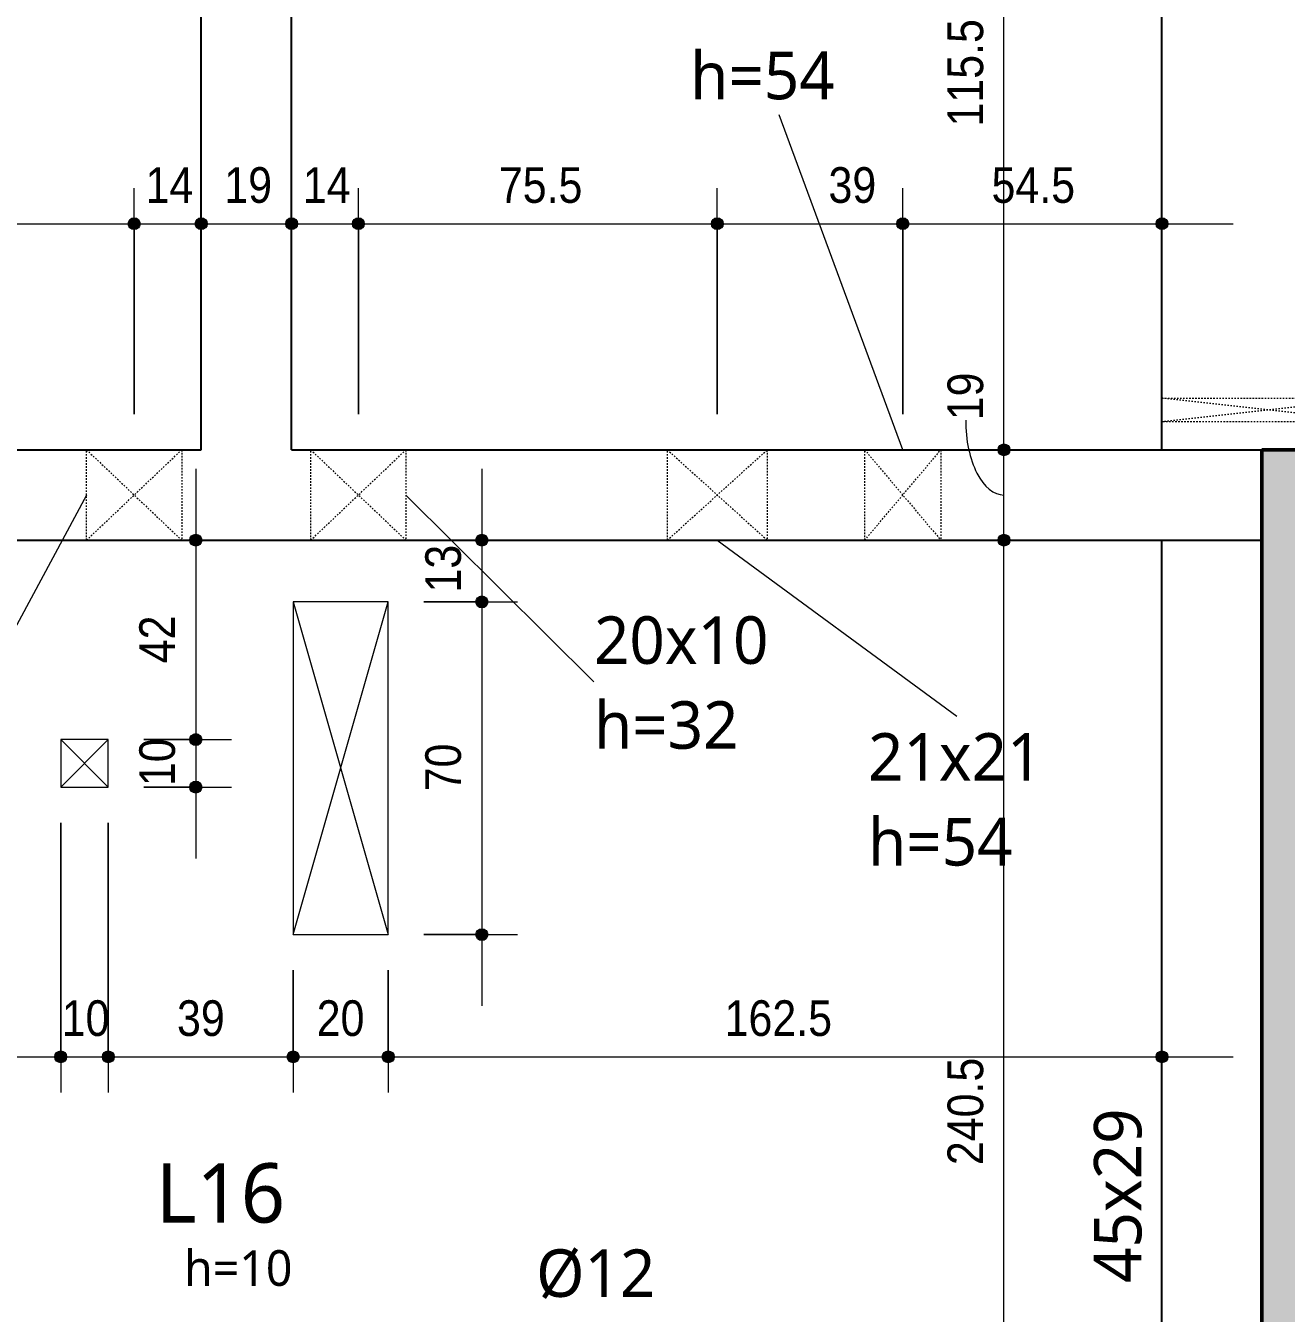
# Model space of a CAD drawing. Header units: centimetres. Extents: x -1475 to 26035, y -1239 to 84208.
# Drawn here: x 4237.9 to 4503, y -982.9 to -712 of the extents above; entities that cross this region are included whole.
import ezdxf

# ---------------------------------------------------------------- set-up
doc = ezdxf.new("R2010")
doc.units = ezdxf.units.CM
doc.linetypes.add('Traço', pattern=[0.635, 0.3175, -0.3175])
for name, color, linetype, lineweight in [('A-ANNO-DIMS', 7, 'Continuous', 9), ('A-ANNO-DIMS-50', 7, 'Continuous', 9), ('A-FLOR', 7, 'Continuous', 9), ('A-FLOR-IDEN', 7, 'Continuous', 9), ('A-GENM', 7, 'Continuous', 18), ('A-GENM-HDLN', 7, 'Traço', 18), ('A-GENM-IDEN', 7, 'Continuous', 9), ('S-BEAM', 7, 'Continuous', 9), ('S-BEAM-IDEN', 7, 'Continuous', 9), ('S-COLS', 7, 'Continuous', 9)]:
    doc.layers.add(name, color=color, linetype=linetype, lineweight=lineweight)
doc.styles.add('Fira Sans', font='', dxfattribs={"width": 0.9, "height": 7.5})
doc.styles.add('Gadugi_1', font='gadugi.ttf', dxfattribs={"height": 10})
doc.styles.add('Gadugi_3', font='gadugi.ttf', dxfattribs={"height": 7.5})
doc.styles.add('Gadugi_4', font='gadugi.ttf', dxfattribs={"height": 12.5})
doc.styles.get('Fira Sans').set_extended_font_data('Fira Sans')
doc.dimstyles.new('PED_R80_1_5mm_ACIMA_As_ESQ__R00', dxfattribs={"dimscale": 30.48, "dimtxt": 10.229846, "dimasz": 0.328084, "dimexe": 0.246063, "dimexo": 0.246063, "dimgap": 0.049213, "dimtad": 1, "dimdec": 1, "dimrnd": 0.5, "dimdsep": 46, "dimtxsty": 'Fira Sans', "dimblk1": 'DOTSMALL', "dimblk2": 'DOTSMALL', "dimsah": 1, "dimcen": 0.09, "dimdle": 0.492126, "dimazin": 0, "dimtfac": 1, "dimtdec": 4, "dimtix": 1, "dimtmove": 0, "dimatfit": 3, "dimfxl": 1, "dimtvp": 1, "dimtolj": 1, "dimtzin": 0, "dimarcsym": 2})
doc.dimstyles.new('PED_R80_1_5mm_ACIMA_As_ESQ__R00_1', dxfattribs={"dimscale": 30.48, "dimtxt": 10.229846, "dimasz": 0.328084, "dimexe": 0.246063, "dimexo": 0.246063, "dimgap": 0.049213, "dimtad": 1, "dimdec": 1, "dimrnd": 0.5, "dimdsep": 46, "dimtxsty": 'Fira Sans', "dimblk1": 'DOTSMALL', "dimblk2": 'DOTSMALL', "dimsah": 1, "dimcen": 0.09, "dimdle": 0.492126, "dimazin": 0, "dimtfac": 1, "dimtdec": 4, "dimtix": 1, "dimtmove": 1, "dimatfit": 3, "dimfxl": 1, "dimtvp": 1, "dimtolj": 1, "dimtzin": 0, "dimarcsym": 2})
doc.dimstyles.new('PED_R80_1_5mm_ACIMA_As_ESQ__R00_2', dxfattribs={"dimscale": 30.48, "dimtxt": 10.229846, "dimasz": 0.328084, "dimexe": 0.246063, "dimexo": 0.246063, "dimgap": 0.049213, "dimtad": 1, "dimdec": 1, "dimrnd": 0.5, "dimdsep": 46, "dimtxsty": 'Fira Sans', "dimblk1": 'DOTSMALL', "dimblk2": 'DOTSMALL', "dimsah": 1, "dimcen": 0.09, "dimdle": 0.492126, "dimazin": 0, "dimtfac": 1, "dimtdec": 4, "dimtix": 1, "dimtmove": 2, "dimatfit": 3, "dimfxl": 1, "dimtvp": 1, "dimtolj": 1, "dimtzin": 0, "dimarcsym": 2})

# ---------------------------------------------------------------- blocks, each defined once
blk = doc.blocks.new('PED_FURO_RETANGULAR_R04_2020 _INSTÂNCIA_ - FURO RET-4010708-PL200 - FORMA DO DUPLEX INFERIOR')
at = {"layer": 'A-GENM-HDLN'}
for p, q in [((-10.5, 9.5), (10.5, -9.5)), ((-10.5, -9.5), (10.5, 9.5)), ((-10.5, -9.5), (-10.5, 9.5)), ((10.5, 9.5), (10.5, -9.5))]:
    blk.add_line(p, q, dxfattribs=at)
blk = doc.blocks.new('PED_FURO_RETANGULAR_R04_2020 _INSTÂNCIA_ - FURO RET-3656268-PL200 - FORMA DO DUPLEX INFERIOR')
at = {"layer": 'A-GENM-HDLN'}
for p, q in [((-10, 9.5), (10, -9.5)), ((-10, -9.5), (10, 9.5)), ((-10, -9.5), (-10, 9.5)), ((10, 9.5), (10, -9.5))]:
    blk.add_line(p, q, dxfattribs=at)
blk = doc.blocks.new('PED_FURO_CIRCULAR_R04_2020 _INSTÂNCIA_ - FURO CIRC-3758922-PL200 - FORMA DO DUPLEX INFERIOR')
at = {"layer": 'A-GENM-HDLN'}
for p, q in [((2.5, -22.5), (-2.5, 22.5)), ((-2.5, -22.5), (2.5, 22.5)), ((-2.5, -22.5), (-2.5, 22.5)), ((2.5, 22.5), (2.5, -22.5))]:
    blk.add_line(p, q, dxfattribs=at)
blk = doc.blocks.new('PED_FURO_RETANGULAR_R04_2020 _INSTÂNCIA_ - FURO RET-4011024-PL200 - FORMA DO DUPLEX INFERIOR')
at = {"layer": 'A-GENM-HDLN'}
for p, q in [((-8, 9.5), (8, -9.5)), ((-8, -9.5), (8, 9.5)), ((-8, -9.5), (-8, 9.5)), ((8, 9.5), (8, -9.5))]:
    blk.add_line(p, q, dxfattribs=at)
blk = doc.blocks.new('DIMBLOCK33-PL200 - FORMA DO DUPLEX INFERIOR')
at = {"layer": 'A-ANNO-DIMS-50', "true_color": 0x000032}
h = blk.add_hatch(color=178, dxfattribs=at)
edge = h.paths.add_edge_path(flags=0)
edge.add_arc((4443.61, -820.25), 1.25, 0, 360)
h = blk.add_hatch(color=178, dxfattribs=at)
edge = h.paths.add_edge_path(flags=0)
edge.add_arc((4443.61, -1060.75), 1.25, 0, 360)
at = {"layer": 'A-ANNO-DIMS-50', "color": 178, "true_color": 0x000032}
for p, q in [((4449.34, -820.25), (4436.11, -820.25)), ((4443.61, -1060.75), (4443.61, -820.25)), ((4443.61, -820.25), (4449.34, -820.25)), ((4449.34, -1060.75), (4436.11, -1060.75)), ((4443.61, -1060.75), (4449.34, -1060.75))]:
    blk.add_line(p, q, dxfattribs=at)
for centre in [(4443.61, -820.25), (4443.61, -1060.75)]:
    blk.add_circle(centre, 1.25, dxfattribs=at)
at = {"layer": 'A-ANNO-DIMS-50', "color": 0, "insert": (4431.73, -951.71), "char_height": 7.5, "width": 26.9124, "attachment_point": 1, "rotation": 90, "line_spacing_factor": 1.049215, "style": 'Fira Sans'}
blk.add_mtext('240.5', dxfattribs=at)
blk = doc.blocks.new('_DotSmall')
at = {"color": 0, "linetype": 'ByBlock', "const_width": 0.5}
blk.add_lwpolyline([(-0.0625, 0, 1), (0.0625, 0, 1)], format="xyb", close=True, dxfattribs=at)
blk = doc.blocks.new('DIMBLOCK34-PL200 - FORMA DO DUPLEX INFERIOR')
at = {"layer": 'A-ANNO-DIMS-50', "true_color": 0x000032}
h = blk.add_hatch(color=178, dxfattribs=at)
edge = h.paths.add_edge_path(flags=0)
edge.add_arc((4443.61, -801.25), 1.25, 0, 360)
h = blk.add_hatch(color=178, dxfattribs=at)
edge = h.paths.add_edge_path(flags=0)
edge.add_arc((4443.61, -820.25), 1.25, 0, 360)
at = {"layer": 'A-ANNO-DIMS-50', "color": 178, "true_color": 0x000032}
for p, q in [((4449.34, -801.25), (4436.11, -801.25)), ((4443.61, -820.25), (4443.61, -801.25)), ((4443.61, -801.25), (4449.34, -801.25)), ((4449.34, -820.25), (4436.11, -820.25)), ((4443.61, -820.25), (4449.34, -820.25))]:
    blk.add_line(p, q, dxfattribs=at)
for centre in [(4443.61, -801.25), (4443.61, -820.25)]:
    blk.add_circle(centre, 1.25, dxfattribs=at)
blk.add_ellipse((4443.61, -795.03), major_axis=(0, 15.72), ratio=0.512552, start_param=1.570796, end_param=3.141593, dxfattribs=at)
at = {"layer": 'A-ANNO-DIMS-50', "color": 0, "insert": (4431.73, -795.03), "char_height": 7.5, "width": 11.1741, "attachment_point": 1, "rotation": 90, "line_spacing_factor": 1.049215, "style": 'Fira Sans'}
blk.add_mtext('19', dxfattribs=at)
blk = doc.blocks.new('DIMBLOCK35-PL200 - FORMA DO DUPLEX INFERIOR')
at = {"layer": 'A-ANNO-DIMS-50', "true_color": 0x000032}
h = blk.add_hatch(color=178, dxfattribs=at)
edge = h.paths.add_edge_path(flags=0)
edge.add_arc((4443.61, -685.75), 1.25, 0, 360)
h = blk.add_hatch(color=178, dxfattribs=at)
edge = h.paths.add_edge_path(flags=0)
edge.add_arc((4443.61, -801.25), 1.25, 0, 360)
at = {"layer": 'A-ANNO-DIMS-50', "color": 178, "true_color": 0x000032}
for p, q in [((4469.33, -685.75), (4436.11, -685.75)), ((4443.61, -801.25), (4443.61, -685.75)), ((4443.61, -685.75), (4469.33, -685.75)), ((4449.34, -801.25), (4436.11, -801.25)), ((4443.61, -801.25), (4449.34, -801.25))]:
    blk.add_line(p, q, dxfattribs=at)
for centre in [(4443.61, -685.75), (4443.61, -801.25)]:
    blk.add_circle(centre, 1.25, dxfattribs=at)
at = {"layer": 'A-ANNO-DIMS-50', "color": 0, "insert": (4431.73, -733.23), "char_height": 7.5, "width": 24.5516, "attachment_point": 1, "rotation": 90, "line_spacing_factor": 1.049215, "style": 'Fira Sans'}
blk.add_mtext('115.5', dxfattribs=at)
blk = doc.blocks.new('DIMBLOCK247-PL200 - FORMA DO DUPLEX INFERIOR')
at = {"layer": 'A-ANNO-DIMS-50', "true_color": 0x000032}
h = blk.add_hatch(color=178, dxfattribs=at)
edge = h.paths.add_edge_path(flags=0)
edge.add_arc((4185.33, -753.68), 1.25, 0, 360)
h = blk.add_hatch(color=178, dxfattribs=at)
edge = h.paths.add_edge_path(flags=0)
edge.add_arc((4260.72, -753.68), 1.25, 0, 360)
at = {"layer": 'A-ANNO-DIMS-50', "color": 178, "true_color": 0x000032}
for p, q in [((4185.33, -793.75), (4185.33, -746.18)), ((4260.72, -793.75), (4260.72, -746.18)), ((4185.33, -753.68), (4260.72, -753.68)), ((4185.33, -753.68), (4185.33, -793.75)), ((4260.72, -753.68), (4260.72, -793.75))]:
    blk.add_line(p, q, dxfattribs=at)
for centre in [(4185.33, -753.68), (4260.72, -753.68)]:
    blk.add_circle(centre, 1.25, dxfattribs=at)
at = {"layer": 'A-ANNO-DIMS-50', "color": 0, "insert": (4214.83, -741.79), "char_height": 7.5, "width": 19.6728, "attachment_point": 1, "line_spacing_factor": 1.049215, "style": 'Fira Sans'}
blk.add_mtext('75.5', dxfattribs=at)
blk = doc.blocks.new('DIMBLOCK248-PL200 - FORMA DO DUPLEX INFERIOR')
at = {"layer": 'A-ANNO-DIMS-50', "true_color": 0x000032}
h = blk.add_hatch(color=178, dxfattribs=at)
edge = h.paths.add_edge_path(flags=0)
edge.add_arc((4260.72, -753.68), 1.25, 0, 360)
h = blk.add_hatch(color=178, dxfattribs=at)
edge = h.paths.add_edge_path(flags=0)
edge.add_arc((4274.83, -753.68), 1.25, 0, 360)
at = {"layer": 'A-ANNO-DIMS-50', "color": 178, "true_color": 0x000032}
for p, q in [((4260.72, -793.75), (4260.72, -746.18)), ((4274.83, -759.41), (4274.83, -746.18)), ((4260.72, -753.68), (4274.83, -753.68)), ((4260.72, -753.68), (4260.72, -793.75)), ((4274.83, -753.68), (4274.83, -759.41))]:
    blk.add_line(p, q, dxfattribs=at)
for centre in [(4260.72, -753.68), (4274.83, -753.68)]:
    blk.add_circle(centre, 1.25, dxfattribs=at)
at = {"layer": 'A-ANNO-DIMS-50', "color": 0, "insert": (4263.12, -741.79), "char_height": 7.5, "width": 11.1741, "attachment_point": 1, "line_spacing_factor": 1.049215, "style": 'Fira Sans'}
blk.add_mtext('14', dxfattribs=at)
blk = doc.blocks.new('DIMBLOCK249-PL200 - FORMA DO DUPLEX INFERIOR')
at = {"layer": 'A-ANNO-DIMS-50', "true_color": 0x000032}
h = blk.add_hatch(color=178, dxfattribs=at)
edge = h.paths.add_edge_path(flags=0)
edge.add_arc((4274.83, -753.68), 1.25, 0, 360)
h = blk.add_hatch(color=178, dxfattribs=at)
edge = h.paths.add_edge_path(flags=0)
edge.add_arc((4293.83, -753.68), 1.25, 0, 360)
at = {"layer": 'A-ANNO-DIMS-50', "color": 178, "true_color": 0x000032}
for p, q in [((4274.83, -759.41), (4274.83, -746.18)), ((4293.83, -759.41), (4293.83, -746.18)), ((4274.83, -753.68), (4293.83, -753.68)), ((4274.83, -753.68), (4274.83, -759.41)), ((4293.83, -753.68), (4293.83, -759.41))]:
    blk.add_line(p, q, dxfattribs=at)
for centre in [(4274.83, -753.68), (4293.83, -753.68)]:
    blk.add_circle(centre, 1.25, dxfattribs=at)
at = {"layer": 'A-ANNO-DIMS-50', "color": 0, "insert": (4279.67, -741.79), "char_height": 7.5, "width": 11.1741, "attachment_point": 1, "line_spacing_factor": 1.049215, "style": 'Fira Sans'}
blk.add_mtext('19', dxfattribs=at)
blk = doc.blocks.new('DIMBLOCK250-PL200 - FORMA DO DUPLEX INFERIOR')
at = {"layer": 'A-ANNO-DIMS-50', "true_color": 0x000032}
h = blk.add_hatch(color=178, dxfattribs=at)
edge = h.paths.add_edge_path(flags=0)
edge.add_arc((4293.83, -753.68), 1.25, 0, 360)
h = blk.add_hatch(color=178, dxfattribs=at)
edge = h.paths.add_edge_path(flags=0)
edge.add_arc((4307.86, -753.68), 1.25, 0, 360)
at = {"layer": 'A-ANNO-DIMS-50', "color": 178, "true_color": 0x000032}
for p, q in [((4293.83, -759.41), (4293.83, -746.18)), ((4307.86, -793.75), (4307.86, -746.18)), ((4293.83, -753.68), (4307.86, -753.68)), ((4293.83, -753.68), (4293.83, -759.41)), ((4307.86, -753.68), (4307.86, -793.75))]:
    blk.add_line(p, q, dxfattribs=at)
for centre in [(4293.83, -753.68), (4307.86, -753.68)]:
    blk.add_circle(centre, 1.25, dxfattribs=at)
at = {"layer": 'A-ANNO-DIMS-50', "color": 0, "insert": (4296.19, -741.79), "char_height": 7.5, "width": 11.1741, "attachment_point": 1, "line_spacing_factor": 1.049215, "style": 'Fira Sans'}
blk.add_mtext('14', dxfattribs=at)
blk = doc.blocks.new('DIMBLOCK251-PL200 - FORMA DO DUPLEX INFERIOR')
at = {"layer": 'A-ANNO-DIMS-50', "true_color": 0x000032}
h = blk.add_hatch(color=178, dxfattribs=at)
edge = h.paths.add_edge_path(flags=0)
edge.add_arc((4307.86, -753.68), 1.25, 0, 360)
h = blk.add_hatch(color=178, dxfattribs=at)
edge = h.paths.add_edge_path(flags=0)
edge.add_arc((4383.33, -753.68), 1.25, 0, 360)
at = {"layer": 'A-ANNO-DIMS-50', "color": 178, "true_color": 0x000032}
for p, q in [((4307.86, -793.75), (4307.86, -746.18)), ((4383.33, -793.75), (4383.33, -746.18)), ((4307.86, -753.68), (4383.33, -753.68)), ((4307.86, -753.68), (4307.86, -793.75)), ((4383.33, -753.68), (4383.33, -793.75))]:
    blk.add_line(p, q, dxfattribs=at)
for centre in [(4307.86, -753.68), (4383.33, -753.68)]:
    blk.add_circle(centre, 1.25, dxfattribs=at)
at = {"layer": 'A-ANNO-DIMS-50', "color": 0, "insert": (4337.4, -741.79), "char_height": 7.5, "width": 19.6728, "attachment_point": 1, "line_spacing_factor": 1.049215, "style": 'Fira Sans'}
blk.add_mtext('75.5', dxfattribs=at)
blk = doc.blocks.new('DIMBLOCK252-PL200 - FORMA DO DUPLEX INFERIOR')
at = {"layer": 'A-ANNO-DIMS-50', "true_color": 0x000032}
h = blk.add_hatch(color=178, dxfattribs=at)
edge = h.paths.add_edge_path(flags=0)
edge.add_arc((4383.33, -753.68), 1.25, 0, 360)
h = blk.add_hatch(color=178, dxfattribs=at)
edge = h.paths.add_edge_path(flags=0)
edge.add_arc((4422.33, -753.68), 1.25, 0, 360)
at = {"layer": 'A-ANNO-DIMS-50', "color": 178, "true_color": 0x000032}
for p, q in [((4383.33, -793.75), (4383.33, -746.18)), ((4422.33, -793.75), (4422.33, -746.18)), ((4383.33, -753.68), (4422.33, -753.68)), ((4383.33, -753.68), (4383.33, -793.75)), ((4422.33, -753.68), (4422.33, -793.75))]:
    blk.add_line(p, q, dxfattribs=at)
for centre in [(4383.33, -753.68), (4422.33, -753.68)]:
    blk.add_circle(centre, 1.25, dxfattribs=at)
at = {"layer": 'A-ANNO-DIMS-50', "color": 0, "insert": (4406.71, -741.79), "char_height": 7.5, "width": 11.9611, "attachment_point": 1, "line_spacing_factor": 1.049215, "style": 'Fira Sans'}
blk.add_mtext('39', dxfattribs=at)
blk = doc.blocks.new('DIMBLOCK253-PL200 - FORMA DO DUPLEX INFERIOR')
at = {"layer": 'A-ANNO-DIMS-50', "true_color": 0x000032}
h = blk.add_hatch(color=178, dxfattribs=at)
edge = h.paths.add_edge_path(flags=0)
edge.add_arc((4422.33, -753.68), 1.25, 0, 360)
h = blk.add_hatch(color=178, dxfattribs=at)
edge = h.paths.add_edge_path(flags=0)
edge.add_arc((4476.83, -753.68), 1.25, 0, 360)
at = {"layer": 'A-ANNO-DIMS-50', "color": 178, "true_color": 0x000032}
for p, q in [((4422.33, -793.75), (4422.33, -746.18)), ((4476.83, -759.41), (4476.83, -746.18)), ((4422.33, -753.68), (4491.83, -753.68)), ((4422.33, -753.68), (4422.33, -793.75)), ((4476.83, -753.68), (4476.83, -759.41))]:
    blk.add_line(p, q, dxfattribs=at)
for centre in [(4422.33, -753.68), (4476.83, -753.68)]:
    blk.add_circle(centre, 1.25, dxfattribs=at)
at = {"layer": 'A-ANNO-DIMS-50', "color": 0, "insert": (4440.99, -741.79), "char_height": 7.5, "width": 20.6171, "attachment_point": 1, "line_spacing_factor": 1.049215, "style": 'Fira Sans'}
blk.add_mtext('54.5', dxfattribs=at)
blk = doc.blocks.new('DIMBLOCK254-PL200 - FORMA DO DUPLEX INFERIOR')
at = {"layer": 'A-ANNO-DIMS-50', "true_color": 0x000032}
h = blk.add_hatch(color=178, dxfattribs=at)
edge = h.paths.add_edge_path(flags=0)
edge.add_arc((4273.68, -820.25), 1.25, 0, 360)
h = blk.add_hatch(color=178, dxfattribs=at)
edge = h.paths.add_edge_path(flags=0)
edge.add_arc((4273.68, -862.2), 1.25, 0, 360)
at = {"layer": 'A-ANNO-DIMS-50', "color": 178, "true_color": 0x000032}
for p, q in [((4273.68, -805.25), (4273.68, -862.2)), ((4267.95, -820.25), (4281.18, -820.25)), ((4273.68, -820.25), (4267.95, -820.25)), ((4262.78, -862.2), (4281.18, -862.2)), ((4273.68, -862.2), (4262.78, -862.2))]:
    blk.add_line(p, q, dxfattribs=at)
for centre in [(4273.68, -820.25), (4273.68, -862.2)]:
    blk.add_circle(centre, 1.25, dxfattribs=at)
at = {"layer": 'A-ANNO-DIMS-50', "color": 0, "insert": (4261.8, -846.14), "char_height": 7.5, "width": 11.8037, "attachment_point": 1, "rotation": 90, "line_spacing_factor": 1.049215, "style": 'Fira Sans'}
blk.add_mtext('42', dxfattribs=at)
blk = doc.blocks.new('DIMBLOCK255-PL200 - FORMA DO DUPLEX INFERIOR')
at = {"layer": 'A-ANNO-DIMS-50', "true_color": 0x000032}
h = blk.add_hatch(color=178, dxfattribs=at)
edge = h.paths.add_edge_path(flags=0)
edge.add_arc((4273.68, -862.2), 1.25, 0, 360)
h = blk.add_hatch(color=178, dxfattribs=at)
edge = h.paths.add_edge_path(flags=0)
edge.add_arc((4273.68, -872.2), 1.25, 0, 360)
at = {"layer": 'A-ANNO-DIMS-50', "color": 178, "true_color": 0x000032}
for p, q in [((4262.78, -862.2), (4281.18, -862.2)), ((4273.68, -862.2), (4262.78, -862.2)), ((4273.68, -862.2), (4273.68, -887.2)), ((4262.78, -872.2), (4281.18, -872.2)), ((4273.68, -872.2), (4262.78, -872.2))]:
    blk.add_line(p, q, dxfattribs=at)
for centre in [(4273.68, -862.2), (4273.68, -872.2)]:
    blk.add_circle(centre, 1.25, dxfattribs=at)
at = {"layer": 'A-ANNO-DIMS-50', "color": 0, "insert": (4261.8, -871.98), "char_height": 7.5, "width": 11.4889, "attachment_point": 1, "rotation": 90, "line_spacing_factor": 1.049215, "style": 'Fira Sans'}
blk.add_mtext('10', dxfattribs=at)
blk = doc.blocks.new('DIMBLOCK256-PL200 - FORMA DO DUPLEX INFERIOR')
at = {"layer": 'A-ANNO-DIMS-50', "true_color": 0x000032}
h = blk.add_hatch(color=178, dxfattribs=at)
edge = h.paths.add_edge_path(flags=0)
edge.add_arc((4333.82, -820.25), 1.25, 0, 360)
h = blk.add_hatch(color=178, dxfattribs=at)
edge = h.paths.add_edge_path(flags=0)
edge.add_arc((4333.82, -833.23), 1.25, 0, 360)
at = {"layer": 'A-ANNO-DIMS-50', "color": 178, "true_color": 0x000032}
for p, q in [((4333.82, -805.25), (4333.82, -833.23)), ((4328.09, -820.25), (4341.32, -820.25)), ((4333.82, -820.25), (4328.09, -820.25)), ((4321.65, -833.23), (4341.32, -833.23)), ((4333.82, -833.23), (4321.65, -833.23))]:
    blk.add_line(p, q, dxfattribs=at)
for centre in [(4333.82, -820.25), (4333.82, -833.23)]:
    blk.add_circle(centre, 1.25, dxfattribs=at)
at = {"layer": 'A-ANNO-DIMS-50', "color": 0, "insert": (4321.93, -831.26), "char_height": 7.5, "width": 10.8594, "attachment_point": 1, "rotation": 90, "line_spacing_factor": 1.049215, "style": 'Fira Sans'}
blk.add_mtext('13', dxfattribs=at)
blk = doc.blocks.new('DIMBLOCK257-PL200 - FORMA DO DUPLEX INFERIOR')
at = {"layer": 'A-ANNO-DIMS-50', "true_color": 0x000032}
h = blk.add_hatch(color=178, dxfattribs=at)
edge = h.paths.add_edge_path(flags=0)
edge.add_arc((4333.82, -833.23), 1.25, 0, 360)
h = blk.add_hatch(color=178, dxfattribs=at)
edge = h.paths.add_edge_path(flags=0)
edge.add_arc((4333.82, -903.23), 1.25, 0, 360)
at = {"layer": 'A-ANNO-DIMS-50', "color": 178, "true_color": 0x000032}
for p, q in [((4321.65, -833.23), (4341.32, -833.23)), ((4333.82, -833.23), (4321.65, -833.23)), ((4333.82, -833.23), (4333.82, -918.23)), ((4321.65, -903.23), (4341.32, -903.23)), ((4333.82, -903.23), (4321.65, -903.23))]:
    blk.add_line(p, q, dxfattribs=at)
for centre in [(4333.82, -833.23), (4333.82, -903.23)]:
    blk.add_circle(centre, 1.25, dxfattribs=at)
at = {"layer": 'A-ANNO-DIMS-50', "color": 0, "insert": (4321.93, -873.08), "char_height": 7.5, "width": 11.6463, "attachment_point": 1, "rotation": 90, "line_spacing_factor": 1.049215, "style": 'Fira Sans'}
blk.add_mtext('70', dxfattribs=at)
blk = doc.blocks.new('DIMBLOCK258-PL200 - FORMA DO DUPLEX INFERIOR')
at = {"layer": 'A-ANNO-DIMS-50', "true_color": 0x000032}
h = blk.add_hatch(color=178, dxfattribs=at)
edge = h.paths.add_edge_path(flags=0)
edge.add_arc((4091.83, -928.93), 1.25, 0, 360)
h = blk.add_hatch(color=178, dxfattribs=at)
edge = h.paths.add_edge_path(flags=0)
edge.add_arc((4245.28, -928.93), 1.25, 0, 360)
at = {"layer": 'A-ANNO-DIMS-50', "color": 178, "true_color": 0x000032}
for p, q in [((4245.28, -879.7), (4245.28, -936.43)), ((4245.28, -928.93), (4245.28, -879.7)), ((4091.83, -934.66), (4091.83, -921.43)), ((4076.83, -928.93), (4245.28, -928.93)), ((4091.83, -928.93), (4091.83, -934.66))]:
    blk.add_line(p, q, dxfattribs=at)
for centre in [(4091.83, -928.93), (4245.28, -928.93)]:
    blk.add_circle(centre, 1.25, dxfattribs=at)
at = {"layer": 'A-ANNO-DIMS-50', "color": 0, "insert": (4158, -917.04), "char_height": 7.5, "width": 25.3385, "attachment_point": 1, "line_spacing_factor": 1.049215, "style": 'Fira Sans'}
blk.add_mtext('153.5', dxfattribs=at)
blk = doc.blocks.new('DIMBLOCK259-PL200 - FORMA DO DUPLEX INFERIOR')
at = {"layer": 'A-ANNO-DIMS-50', "true_color": 0x000032}
h = blk.add_hatch(color=178, dxfattribs=at)
edge = h.paths.add_edge_path(flags=0)
edge.add_arc((4245.28, -928.93), 1.25, 0, 360)
h = blk.add_hatch(color=178, dxfattribs=at)
edge = h.paths.add_edge_path(flags=0)
edge.add_arc((4255.28, -928.93), 1.25, 0, 360)
at = {"layer": 'A-ANNO-DIMS-50', "color": 178, "true_color": 0x000032}
for p, q in [((4245.28, -879.7), (4245.28, -936.43)), ((4245.28, -928.93), (4245.28, -879.7)), ((4255.28, -879.7), (4255.28, -936.43)), ((4255.28, -928.93), (4255.28, -879.7)), ((4245.28, -928.93), (4255.28, -928.93))]:
    blk.add_line(p, q, dxfattribs=at)
for centre in [(4245.28, -928.93), (4255.28, -928.93)]:
    blk.add_circle(centre, 1.25, dxfattribs=at)
at = {"layer": 'A-ANNO-DIMS-50', "color": 0, "insert": (4245.49, -917.04), "char_height": 7.5, "width": 11.4889, "attachment_point": 1, "line_spacing_factor": 1.049215, "style": 'Fira Sans'}
blk.add_mtext('10', dxfattribs=at)
blk = doc.blocks.new('DIMBLOCK260-PL200 - FORMA DO DUPLEX INFERIOR')
at = {"layer": 'A-ANNO-DIMS-50', "true_color": 0x000032}
h = blk.add_hatch(color=178, dxfattribs=at)
edge = h.paths.add_edge_path(flags=0)
edge.add_arc((4255.28, -928.93), 1.25, 0, 360)
h = blk.add_hatch(color=178, dxfattribs=at)
edge = h.paths.add_edge_path(flags=0)
edge.add_arc((4294.15, -928.93), 1.25, 0, 360)
at = {"layer": 'A-ANNO-DIMS-50', "color": 178, "true_color": 0x000032}
for p, q in [((4255.28, -879.7), (4255.28, -936.43)), ((4255.28, -928.93), (4255.28, -879.7)), ((4294.15, -910.73), (4294.15, -936.43)), ((4294.15, -928.93), (4294.15, -910.73)), ((4255.28, -928.93), (4294.15, -928.93))]:
    blk.add_line(p, q, dxfattribs=at)
for centre in [(4255.28, -928.93), (4294.15, -928.93)]:
    blk.add_circle(centre, 1.25, dxfattribs=at)
at = {"layer": 'A-ANNO-DIMS-50', "color": 0, "insert": (4269.73, -917.04), "char_height": 7.5, "width": 11.9611, "attachment_point": 1, "line_spacing_factor": 1.049215, "style": 'Fira Sans'}
blk.add_mtext('39', dxfattribs=at)
blk = doc.blocks.new('DIMBLOCK261-PL200 - FORMA DO DUPLEX INFERIOR')
at = {"layer": 'A-ANNO-DIMS-50', "true_color": 0x000032}
h = blk.add_hatch(color=178, dxfattribs=at)
edge = h.paths.add_edge_path(flags=0)
edge.add_arc((4294.15, -928.93), 1.25, 0, 360)
h = blk.add_hatch(color=178, dxfattribs=at)
edge = h.paths.add_edge_path(flags=0)
edge.add_arc((4314.15, -928.93), 1.25, 0, 360)
at = {"layer": 'A-ANNO-DIMS-50', "color": 178, "true_color": 0x000032}
for p, q in [((4294.15, -910.73), (4294.15, -936.43)), ((4294.15, -928.93), (4294.15, -910.73)), ((4314.15, -910.73), (4314.15, -936.43)), ((4314.15, -928.93), (4314.15, -910.73)), ((4294.15, -928.93), (4314.15, -928.93))]:
    blk.add_line(p, q, dxfattribs=at)
for centre in [(4294.15, -928.93), (4314.15, -928.93)]:
    blk.add_circle(centre, 1.25, dxfattribs=at)
at = {"layer": 'A-ANNO-DIMS-50', "color": 0, "insert": (4299.1, -917.04), "char_height": 7.5, "width": 12.1184, "attachment_point": 1, "line_spacing_factor": 1.049215, "style": 'Fira Sans'}
blk.add_mtext('20', dxfattribs=at)
blk = doc.blocks.new('DIMBLOCK262-PL200 - FORMA DO DUPLEX INFERIOR')
at = {"layer": 'A-ANNO-DIMS-50', "true_color": 0x000032}
h = blk.add_hatch(color=178, dxfattribs=at)
edge = h.paths.add_edge_path(flags=0)
edge.add_arc((4314.15, -928.93), 1.25, 0, 360)
h = blk.add_hatch(color=178, dxfattribs=at)
edge = h.paths.add_edge_path(flags=0)
edge.add_arc((4476.83, -928.93), 1.25, 0, 360)
at = {"layer": 'A-ANNO-DIMS-50', "color": 178, "true_color": 0x000032}
for p, q in [((4314.15, -910.73), (4314.15, -936.43)), ((4314.15, -928.93), (4314.15, -910.73)), ((4476.83, -934.66), (4476.83, -921.43)), ((4314.15, -928.93), (4491.83, -928.93)), ((4476.83, -928.93), (4476.83, -934.66))]:
    blk.add_line(p, q, dxfattribs=at)
for centre in [(4314.15, -928.93), (4476.83, -928.93)]:
    blk.add_circle(centre, 1.25, dxfattribs=at)
at = {"layer": 'A-ANNO-DIMS-50', "color": 0, "insert": (4384.87, -917.04), "char_height": 7.5, "width": 25.4959, "attachment_point": 1, "line_spacing_factor": 1.049215, "style": 'Fira Sans'}
blk.add_mtext('162.5', dxfattribs=at)

msp = doc.modelspace()

# ---------------------------------------------------------------- hatches: boundary and pattern name
at = {"layer": 'S-COLS', "true_color": 0x808080}
msp.add_hatch(color=8, dxfattribs=at).paths.add_polyline_path([(4521.83, -1079.75), (4521.83, -801.25), (4497.83, -801.25), (4497.83, -1079.75)], flags=0)

# ---------------------------------------------------------------- linework, layer by layer
at = {"lineweight": 18}
for p, q in [((4294.15, -903.21), (4314.14, -833.24)), ((4294.15, -833.24), (4314.14, -903.21)), ((4245.28, -872.2), (4255.28, -862.2)), ((4245.28, -862.2), (4255.28, -872.2))]:
    msp.add_line(p, q, dxfattribs=at)
at = {"layer": 'A-FLOR', "lineweight": 18}
for p, q in [((4314.15, -833.23), (4294.15, -833.23)), ((4294.15, -833.23), (4294.15, -903.23)), ((4314.15, -903.23), (4314.15, -833.23)), ((4255.28, -862.2), (4245.28, -862.2)), ((4245.28, -862.2), (4245.28, -872.2)), ((4255.28, -872.2), (4255.28, -862.2)), ((4245.28, -872.2), (4255.28, -872.2)), ((4294.15, -903.23), (4314.15, -903.23))]:
    msp.add_line(p, q, dxfattribs=at)
at = {"layer": 'A-GENM-IDEN'}
for p, q in [((4422.33, -801.25), (4396.32, -730.8)), ((4250.72, -810.75), (4224.45, -859.56)), ((4317.86, -810.75), (4357.4, -850.07)), ((4383.33, -820.25), (4433.72, -857.28))]:
    msp.add_line(p, q, dxfattribs=at)
at = {"layer": 'S-BEAM', "lineweight": 25}
for p, q in [((4274.83, -801.25), (4274.83, -124.25)), ((4293.83, -801.25), (4293.83, -124.25)), ((4476.83, -801.25), (4476.83, -685.75)), ((4070.83, -801.25), (4274.83, -801.25)), ((4293.83, -801.25), (4497.83, -801.25)), ((4070.83, -820.25), (4497.83, -820.25)), ((4476.83, -1060.75), (4476.83, -820.25))]:
    msp.add_line(p, q, dxfattribs=at)
at = {"layer": 'S-COLS', "lineweight": 50}
for p, q in [((4497.83, -1079.75), (4497.83, -801.25)), ((4497.83, -801.25), (4521.83, -801.25))]:
    msp.add_line(p, q, dxfattribs=at)

# ---------------------------------------------------------------- block references
at = {"layer": 'A-GENM', "linetype": 'Traço', "rotation": 89.99999999999952}
msp.add_blockref('PED_FURO_CIRCULAR_R04_2020 _INSTÂNCIA_ - FURO CIRC-3758922-PL200 - FORMA DO DUPLEX INFERIOR', (4499.33, -792.86), dxfattribs=at)
at = {"layer": 'A-GENM', "linetype": 'Traço'}
for name, p in [('PED_FURO_RETANGULAR_R04_2020 _INSTÂNCIA_ - FURO RET-3656268-PL200 - FORMA DO DUPLEX INFERIOR', (4260.72, -810.75)), ('PED_FURO_RETANGULAR_R04_2020 _INSTÂNCIA_ - FURO RET-3656268-PL200 - FORMA DO DUPLEX INFERIOR', (4307.86, -810.75)), ('PED_FURO_RETANGULAR_R04_2020 _INSTÂNCIA_ - FURO RET-4010708-PL200 - FORMA DO DUPLEX INFERIOR', (4383.33, -810.75)), ('PED_FURO_RETANGULAR_R04_2020 _INSTÂNCIA_ - FURO RET-4011024-PL200 - FORMA DO DUPLEX INFERIOR', (4422.33, -810.75))]:
    msp.add_blockref(name, p, dxfattribs=at)

# ---------------------------------------------------------------- texts
at = {"layer": 'A-FLOR-IDEN', "attachment_point": 1}
for s, insert, char_height, width, style in [('L16', (4265.31, -951.32), 12.5, 33.27, 'Gadugi_4'), ('h=10', (4271.2, -969.61), 7.5, 29.6624, 'Gadugi_3')]:
    msp.add_mtext(s, dxfattribs=dict(at, insert=insert, char_height=char_height, width=width, style=style))
at = {"layer": 'A-GENM-IDEN', "char_height": 10, "attachment_point": 1, "style": 'Gadugi_1'}
for s, insert, width in [('h=54', (4377.62, -717.51), 39.6835), ('20x10', (4357.4, -836.27), 44.8945), ('h=32', (4357.4, -854.13), 39.6835), ('21x21', (4415.02, -860.84), 44.8945), ('h=54', (4415.02, -878.7), 39.6835), ('Ø12', (4345.24, -969.44), 31.2658)]:
    msp.add_mtext(s, dxfattribs=dict(at, insert=insert, width=width))
at = {"layer": 'S-BEAM-IDEN', "insert": (4462.51, -976.48), "char_height": 10, "width": 44.8945, "attachment_point": 1, "rotation": 90, "style": 'Gadugi_1'}
msp.add_mtext('45x29', dxfattribs=at)

# ---------------------------------------------------------------- dimensions: what is measured, and where the dimension line sits
at = {"layer": 'A-ANNO-DIMS', "color": 178, "true_color": 0x000032}
for base, p1, p2, dimstyle, override, picture, middle in [((4443.61, -685.75), (4441.84, -801.25), (4476.83, -685.75), 'PED_R80_1_5mm_ACIMA_As_ESQ__R00_2', {"dimpost": '<>', "dimfxl": 120.682486}, 'DIMBLOCK35-PL200 - FORMA DO DUPLEX INFERIOR', (4436.73, -720.95)), ((4443.61, -801.25), (4441.84, -820.25), (4441.84, -801.25), 'PED_R80_1_5mm_ACIMA_As_ESQ__R00_1', {"dimpost": '<>', "dimfxl": 19}, 'DIMBLOCK34-PL200 - FORMA DO DUPLEX INFERIOR', (4436.73, -789.44))]:
    dim = msp.add_linear_dim(base=base, p1=p1, p2=p2, angle=90, dimstyle=dimstyle, override=override, dxfattribs=at)
    dim.commit()
    dim.dimension.update_dxf_attribs({"geometry": picture, "text_midpoint": middle, "dimtype": 160, "text_rotation": 90})
for base, p1, p2, override, picture, middle in [((4260.72, -753.68), (4185.33, -801.25), (4260.72, -801.25), {"dimpost": '<>', "dimfxl": 75.387762}, 'DIMBLOCK247-PL200 - FORMA DO DUPLEX INFERIOR', (4223.02, -748.36)), ((4274.83, -753.68), (4260.72, -801.25), (4274.83, -751.91), {"dimpost": '<>', "dimfxl": 51.316197}, 'DIMBLOCK248-PL200 - FORMA DO DUPLEX INFERIOR', (4267.77, -748.43)), ((4293.83, -753.68), (4274.83, -751.91), (4293.83, -751.91), {"dimpost": '<>', "dimfxl": 19}, 'DIMBLOCK249-PL200 - FORMA DO DUPLEX INFERIOR', (4284.33, -748.31)), ((4307.86, -753.68), (4293.83, -751.91), (4307.86, -801.25), {"dimpost": '<>', "dimfxl": 51.292537}, 'DIMBLOCK250-PL200 - FORMA DO DUPLEX INFERIOR', (4300.84, -748.43)), ((4383.33, -753.68), (4307.86, -801.25), (4383.33, -801.25), {"dimpost": '<>', "dimfxl": 75.47404}, 'DIMBLOCK251-PL200 - FORMA DO DUPLEX INFERIOR', (4345.59, -748.36)), ((4476.83, -753.68), (4422.33, -801.25), (4476.83, -751.91), {"dimpost": '<>', "dimfxl": 73.514927}, 'DIMBLOCK253-PL200 - FORMA DO DUPLEX INFERIOR', (4449.58, -748.36)), ((4245.2791, -928.9299), (4091.83, -927.1621), (4245.2791, -872.1977), {"dimpost": '<>', "dimfxl": 162.995979}, 'DIMBLOCK258-PL200 - FORMA DO DUPLEX INFERIOR', (4168.5546, -923.6146)), ((4255.28, -928.93), (4245.28, -872.2), (4255.28, -872.2), {"dimpost": '<>', "dimfxl": 10.000013}, 'DIMBLOCK259-PL200 - FORMA DO DUPLEX INFERIOR', (4250.28, -923.61)), ((4294.15, -928.93), (4255.28, -872.2), (4294.15, -903.23), {"dimpost": '<>', "dimfxl": 49.734915}, 'DIMBLOCK260-PL200 - FORMA DO DUPLEX INFERIOR', (4274.71, -923.56)), ((4314.15, -928.93), (4294.15, -903.23), (4314.15, -903.23), {"dimpost": '<>', "dimfxl": 20}, 'DIMBLOCK261-PL200 - FORMA DO DUPLEX INFERIOR', (4304.15, -923.61)), ((4476.83, -928.93), (4314.15, -903.23), (4476.83, -927.16), {"dimpost": '<>', "dimfxl": 164.433333}, 'DIMBLOCK262-PL200 - FORMA DO DUPLEX INFERIOR', (4395.49, -923.61))]:
    dim = msp.add_linear_dim(base=base, p1=p1, p2=p2, dimstyle='PED_R80_1_5mm_ACIMA_As_ESQ__R00', override=override, dxfattribs=at)
    dim.commit()
    dim.dimension.update_dxf_attribs({"geometry": picture, "text_midpoint": middle})
dim = msp.add_linear_dim(base=(4422.33, -753.68), p1=(4383.33, -801.25), p2=(4422.33, -801.25), dimstyle='PED_R80_1_5mm_ACIMA_As_ESQ__R00_2', override={"dimpost": '<>', "dimfxl": 39}, dxfattribs=at)
dim.commit()
dim.dimension.update_dxf_attribs({"geometry": 'DIMBLOCK252-PL200 - FORMA DO DUPLEX INFERIOR', "text_midpoint": (4412.69, -746.79), "dimtype": 160})
for base, p1, p2, override, picture, middle in [((4273.6849, -862.1977), (4275.4527, -820.25), (4255.2791, -862.1977), {"dimpost": '<>', "dimfxl": 46.546616}, 'DIMBLOCK254-PL200 - FORMA DO DUPLEX INFERIOR', (4268.4349, -841.2239)), ((4333.82, -833.23), (4335.59, -820.25), (4314.15, -833.23), {"dimpost": '<>', "dimfxl": 25.060503}, 'DIMBLOCK256-PL200 - FORMA DO DUPLEX INFERIOR', (4328.5, -826.74)), ((4443.61, -820.25), (4441.84, -1060.75), (4441.84, -820.25), {"dimpost": '<>', "dimfxl": 240.5}, 'DIMBLOCK33-PL200 - FORMA DO DUPLEX INFERIOR', (4438.3, -940.5)), ((4333.82, -903.23), (4314.15, -833.23), (4314.15, -903.23), {"dimpost": '<>', "dimfxl": 70}, 'DIMBLOCK257-PL200 - FORMA DO DUPLEX INFERIOR', (4328.5, -868.23)), ((4273.68, -872.2), (4255.28, -862.2), (4255.28, -872.2), {"dimpost": '<>', "dimfxl": 10.000013}, 'DIMBLOCK255-PL200 - FORMA DO DUPLEX INFERIOR', (4268.37, -867.2))]:
    dim = msp.add_linear_dim(base=base, p1=p1, p2=p2, angle=90, dimstyle='PED_R80_1_5mm_ACIMA_As_ESQ__R00', override=override, dxfattribs=at)
    dim.commit()
    dim.dimension.update_dxf_attribs({"geometry": picture, "text_midpoint": middle})

doc.saveas('drawing.dxf')
